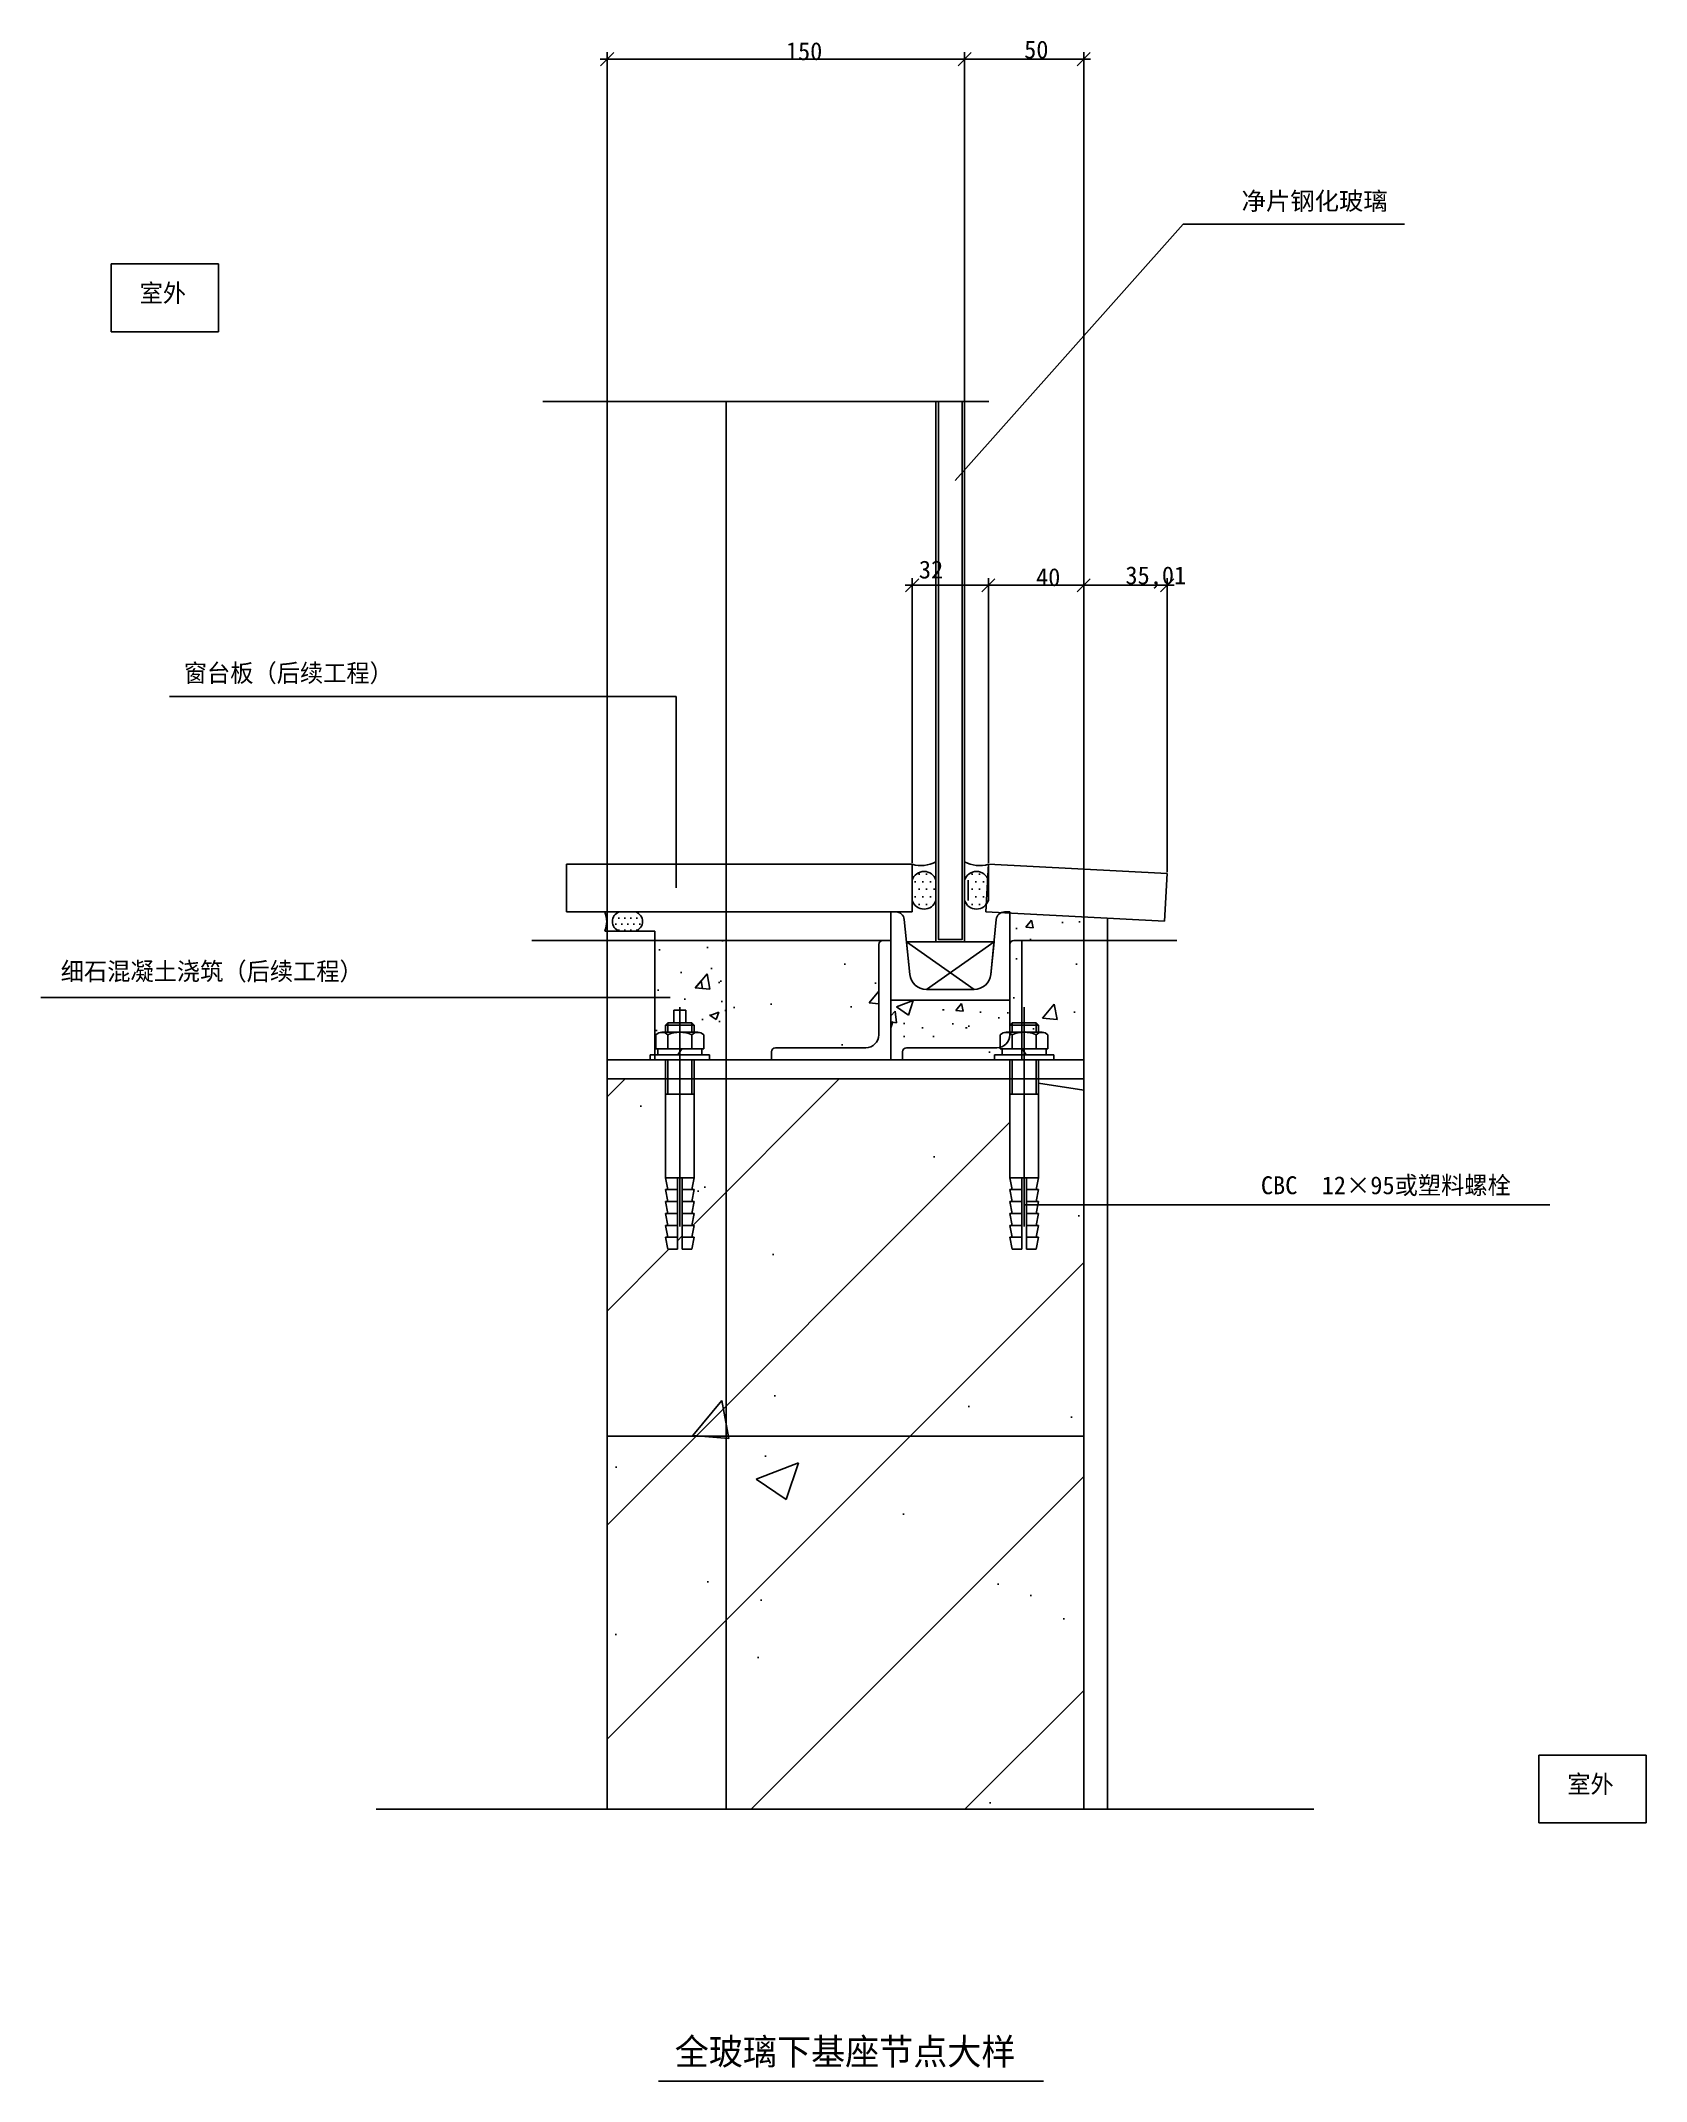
# Model space of a CAD drawing. Header units: metres. Extents: x 4129 to 4803, y 4043 to 4899.
import ezdxf

# ---------------------------------------------------------------- set-up
doc = ezdxf.new("R2010")
doc.units = ezdxf.units.M
doc.layers.add('0-DIM', color=7, linetype='Continuous')
doc.layers.add('MQC-5', color=7, linetype='Continuous')

# ---------------------------------------------------------------- blocks, each defined once
blk = doc.blocks.new('_ARCHTICK')
for p, q in [((0.53, 0), (-0.53, 0)), ((0, 0), (0, -0.54))]:
    blk.add_line(p, q)
at = {"color": 0, "linetype": 'ByBlock'}
blk.add_lwpolyline([(-0.5, -0.5), (0.5, 0.5)], dxfattribs=at)

msp = doc.modelspace()

# ---------------------------------------------------------------- hatches: boundary and pattern name
h = msp.add_hatch()
h.set_pattern_fill('DOTS', scale=2)
h.paths.add_polyline_path([(4504.49, 4547.3), (4504.49, 4538.72, -0.72), (4494.49, 4538.72), (4494.49, 4547.3, -0.72)])
h = msp.add_hatch()
h.set_pattern_fill('DOTS', scale=2)
h.paths.add_polyline_path([(4504.49, 4547.3), (4504.49, 4538.72, -0.72), (4494.49, 4538.72), (4494.49, 4547.3, -0.72)])
h = msp.add_hatch()
h.set_pattern_fill('DOTS', scale=2)
h.paths.add_polyline_path([(4526.49, 4547.3), (4526.49, 4538.72, -0.72), (4516.49, 4538.72), (4516.49, 4547.3, -0.72)])
h = msp.add_hatch()
h.set_pattern_fill('DOTS', scale=2)
h.paths.add_polyline_path([(4526.49, 4547.3), (4526.49, 4538.72, -0.72), (4516.49, 4538.72), (4516.49, 4547.3, -0.72)])
h = msp.add_hatch()
h.set_pattern_fill('DOTS', scale=1.6)
h.paths.add_polyline_path([(4371.58, 4533.92), (4378.44, 4533.92, -0.72), (4378.44, 4525.92), (4371.58, 4525.92, -0.72)])
h = msp.add_hatch()
h.set_pattern_fill('AR-CONC', scale=0.4)
h.paths.add_polyline_path([(4535.49, 4533.42), (4531.84, 4533.61, 0.27), (4529.8, 4530.77), (4527.49, 4507.72, -0.39), (4520.53, 4501.42), (4510.49, 4501.42), (4500.45, 4501.42, -0.39), (4493.48, 4507.72), (4492.11, 4521.42), (4491.18, 4530.77, 0.39), (4487.69, 4533.92), (4485.49, 4533.92), (4485.49, 4496.92), (4510.49, 4496.92), (4535.49, 4496.92)])
h.paths.add_polyline_path([(4416.49, 4521.92), (4386.49, 4521.92), (4386.49, 4473.92), (4387.79, 4473.92), (4387.79, 4476.42), (4386.97, 4476.42), (4386.97, 4482.42, -0.19), (4389.48, 4483.42), (4390.99, 4483.42), (4390.99, 4486.42), (4391.99, 4487.42), (4394.49, 4487.42), (4394.49, 4492.71), (4399.49, 4492.71), (4399.49, 4487.42), (4401.99, 4487.42), (4402.99, 4486.42), (4402.99, 4483.42), (4404.5, 4483.42, -0.19), (4407, 4482.42), (4407, 4476.42), (4406.19, 4476.42), (4406.19, 4473.92), (4409.49, 4473.92), (4409.49, 4471.92), (4416.49, 4471.92)])
h.paths.add_polyline_path([(4480.49, 4520.25, -0.41), (4482.15, 4521.92), (4416.49, 4521.92), (4416.49, 4471.92), (4435.49, 4471.92), (4435.49, 4475.25, -0.41), (4437.15, 4476.92), (4474.99, 4476.92, 0.41), (4480.49, 4482.42)])
h.paths.add_polyline_path([(4531.47, 4482.42, -0.19), (4533.98, 4483.42), (4549, 4483.42, -0.19), (4551.46, 4482.45), (4551.5, 4482.42), (4551.5, 4476.42), (4550.69, 4476.42), (4550.69, 4473.92), (4553.99, 4473.92), (4553.99, 4471.92), (4566.49, 4471.92), (4566.49, 4531.79), (4535.49, 4533.42), (4535.49, 4496.92), (4510.49, 4496.92), (4485.49, 4496.92), (4485.49, 4471.92), (4528.99, 4471.92), (4528.99, 4473.92), (4532.29, 4473.92), (4532.29, 4476.42), (4531.47, 4476.42)])
h = msp.add_hatch()
h.set_pattern_fill('AR-CONC', scale=0.2)
h.paths.add_polyline_path([(4386.49, 4521.92), (4386.49, 4473.92), (4387.79, 4473.92), (4387.79, 4476.42), (4386.97, 4476.42), (4386.97, 4482.42, -0.19), (4389.48, 4483.42), (4390.99, 4483.42), (4390.99, 4486.42), (4391.99, 4487.42), (4394.49, 4487.42), (4394.49, 4492.71), (4399.49, 4492.71), (4399.49, 4487.42), (4401.99, 4487.42), (4402.99, 4486.42), (4402.99, 4483.42), (4404.5, 4483.42, -0.19), (4407, 4482.42), (4407, 4476.42), (4406.19, 4476.42), (4406.19, 4473.92), (4409.49, 4473.92), (4409.49, 4471.92), (4416.49, 4471.92), (4416.49, 4521.92)])
h.paths.add_polyline_path([(4540.49, 4487.42), (4546.49, 4487.42), (4547.49, 4486.42), (4547.49, 4483.42), (4549, 4483.42, -0.19), (4551.5, 4482.42), (4551.5, 4476.42), (4550.69, 4476.42), (4550.69, 4473.92), (4553.99, 4473.92), (4553.99, 4471.92), (4566.49, 4471.92), (4566.49, 4521.92), (4540.49, 4521.92)])
h.paths.add_polyline_path([(4531.47, 4482.42, -0.19), (4533.98, 4483.42), (4549, 4483.42, -0.19), (4551.5, 4482.42), (4551.5, 4476.42), (4550.69, 4476.42), (4550.69, 4473.92), (4553.99, 4473.92), (4553.99, 4471.92), (4566.49, 4471.92), (4566.49, 4531.79), (4535.49, 4533.42), (4535.49, 4496.92), (4510.49, 4496.92), (4485.49, 4496.92), (4485.49, 4471.92), (4528.99, 4471.92), (4528.99, 4473.92), (4532.29, 4473.92), (4532.29, 4476.42), (4531.47, 4476.42)])
h = msp.add_hatch()
h.set_pattern_fill('AR-CONC')
h.paths.add_polyline_path([(4566.49, 4313.92), (4416.49, 4313.92), (4416.49, 4157.46), (4566.49, 4157.46)])
h.paths.add_polyline_path([(4416.49, 4313.92), (4366.49, 4313.92), (4366.49, 4157.46), (4416.49, 4157.46)])
h.paths.add_polyline_path([(4416.49, 4463.92), (4402.99, 4463.92), (4402.99, 4422.42), (4401.99, 4417.42), (4402.99, 4417.42), (4401.99, 4412.42), (4402.99, 4412.42), (4401.99, 4407.42), (4402.99, 4407.42), (4401.99, 4402.42), (4402.99, 4402.42), (4401.99, 4397.42), (4402.99, 4397.42), (4401.99, 4392.42), (4397.99, 4392.42), (4397.99, 4422.42), (4395.99, 4422.42), (4395.99, 4392.42), (4391.99, 4392.42), (4390.99, 4397.42), (4391.99, 4397.42), (4390.99, 4402.42), (4391.99, 4402.42), (4390.99, 4407.42), (4391.99, 4407.42), (4390.99, 4412.42), (4391.99, 4412.42), (4390.99, 4417.42), (4391.99, 4417.42), (4390.99, 4422.42), (4390.99, 4463.92), (4366.49, 4463.92), (4366.49, 4313.92), (4416.49, 4313.92)])
h.paths.add_polyline_path([(4566.49, 4411.04), (4547.21, 4411.04), (4546.49, 4407.42), (4547.49, 4407.42), (4546.49, 4402.42), (4547.49, 4402.42), (4546.49, 4397.42), (4547.49, 4397.42), (4546.49, 4392.42), (4542.49, 4392.42), (4542.49, 4411.04), (4541.49, 4411.04), (4541.49, 4422.42), (4540.49, 4422.42), (4540.49, 4392.42), (4536.49, 4392.42), (4535.49, 4397.42), (4536.49, 4397.42), (4535.49, 4402.42), (4536.49, 4402.42), (4535.49, 4407.42), (4536.49, 4407.42), (4535.49, 4412.42), (4536.49, 4412.42), (4535.49, 4417.42), (4536.49, 4417.42), (4535.49, 4422.42), (4535.49, 4463.92), (4416.49, 4463.92), (4416.49, 4313.92), (4566.49, 4313.92)])
h.paths.add_polyline_path([(4566.49, 4463.92), (4547.49, 4463.92), (4547.49, 4422.42), (4546.49, 4417.42), (4547.49, 4417.42), (4546.49, 4412.42), (4547.49, 4412.42), (4547.21, 4411.04), (4566.49, 4411.04)])
h = msp.add_hatch()
h.set_pattern_fill('ANSI31', scale=20)
h.paths.add_polyline_path([(4416.49, 4463.92), (4402.99, 4463.92), (4402.99, 4422.42), (4401.99, 4417.42), (4402.99, 4417.42), (4401.99, 4412.42), (4402.99, 4412.42), (4401.99, 4407.42), (4402.99, 4407.42), (4401.99, 4402.42), (4402.99, 4402.42), (4401.99, 4397.42), (4402.99, 4397.42), (4401.99, 4392.42), (4397.99, 4392.42), (4397.99, 4422.42), (4395.99, 4422.42), (4395.99, 4392.42), (4391.99, 4392.42), (4390.99, 4397.42), (4391.99, 4397.42), (4390.99, 4402.42), (4391.99, 4402.42), (4390.99, 4407.42), (4391.99, 4407.42), (4390.99, 4412.42), (4391.99, 4412.42), (4390.99, 4417.42), (4391.99, 4417.42), (4390.99, 4422.42), (4390.99, 4463.92), (4366.49, 4463.92), (4366.49, 4313.92), (4416.49, 4313.92)])
h.paths.add_polyline_path([(4566.49, 4411.04), (4547.21, 4411.04), (4546.49, 4407.42), (4547.49, 4407.42), (4546.49, 4402.42), (4547.49, 4402.42), (4546.49, 4397.42), (4547.49, 4397.42), (4546.49, 4392.42), (4542.49, 4392.42), (4542.49, 4411.04), (4541.49, 4411.04), (4541.49, 4422.42), (4540.49, 4422.42), (4540.49, 4392.42), (4536.49, 4392.42), (4535.49, 4397.42), (4536.49, 4397.42), (4535.49, 4402.42), (4536.49, 4402.42), (4535.49, 4407.42), (4536.49, 4407.42), (4535.49, 4412.42), (4536.49, 4412.42), (4535.49, 4417.42), (4536.49, 4417.42), (4535.49, 4422.42), (4535.49, 4463.92), (4416.49, 4463.92), (4416.49, 4313.92), (4566.49, 4313.92)])
h.paths.add_polyline_path([(4566.49, 4313.92), (4416.49, 4313.92), (4416.49, 4157.46), (4566.49, 4157.46)])
h.paths.add_polyline_path([(4416.49, 4313.92), (4366.49, 4313.92), (4366.49, 4157.46), (4416.49, 4157.46)])

# ---------------------------------------------------------------- linework, layer by layer
for p, q in [((4566.49, 4891.68), (4364.58, 4891.68)), ((4366.49, 4522.54), (4366.49, 4892.93)), ((4516.49, 4748.64), (4516.49, 4893.62)), ((4516.49, 4522.04), (4516.49, 4892.93)), ((4566.49, 4522.54), (4566.49, 4893.62)), ((4608.23, 4822.44), (4512.57, 4714.96)), ((4701.18, 4822.44), (4608.23, 4822.44)), ((4158.35, 4805.77), (4203.41, 4805.77)), ((4158.35, 4777.36), (4158.35, 4805.77)), ((4203.41, 4805.77), (4203.41, 4777.36)), ((4203.41, 4777.36), (4158.35, 4777.36)), ((4339.43, 4748.01), (4526.7, 4748.01)), ((4416.49, 4748.01), (4416.49, 4157.46)), ((4494.49, 4554.54), (4494.49, 4672.21)), ((4601.5, 4670.96), (4494.49, 4670.96)), ((4526.49, 4554.54), (4526.49, 4672.21)), ((4526.49, 4554.54), (4526.49, 4672.07)), ((4566.49, 4522.54), (4566.49, 4672.07)), ((4566.49, 4552.45), (4566.49, 4672.07)), ((4601.5, 4550.62), (4601.5, 4672.07)), ((4182.76, 4624.29), (4395.43, 4624.29)), ((4395.43, 4624.29), (4395.43, 4543.97)), ((4504.49, 4554.92), (4504.49, 4547.3)), ((4504.49, 4554.92), (4504.49, 4547.3)), ((4516.49, 4554.92), (4516.49, 4547.3)), ((4516.49, 4554.92), (4516.49, 4547.3)), ((4349.49, 4533.92), (4349.49, 4553.92)), ((4349.49, 4553.92), (4494.49, 4553.92)), ((4494.49, 4553.92), (4494.49, 4533.92)), ((4494.49, 4547.3), (4494.49, 4553.92)), ((4494.49, 4547.3), (4494.49, 4553.92)), ((4494.49, 4547.3), (4494.49, 4538.72)), ((4494.49, 4547.3), (4494.49, 4538.72)), ((4504.49, 4538.72), (4504.49, 4547.3)), ((4504.49, 4538.72), (4504.49, 4547.3)), ((4504.49, 4538.72), (4504.49, 4547.3)), ((4504.49, 4538.72), (4504.49, 4547.3)), ((4516.49, 4538.72), (4516.49, 4547.3)), ((4516.49, 4538.72), (4516.49, 4547.3)), ((4517.99, 4538.72), (4517.99, 4547.3)), ((4517.99, 4538.72), (4517.99, 4547.3)), ((4526.49, 4553.92), (4525.44, 4533.94)), ((4601.5, 4549.99), (4526.49, 4553.92)), ((4526.49, 4547.3), (4526.49, 4553.92)), ((4526.49, 4547.3), (4526.49, 4553.92)), ((4526.49, 4547.3), (4526.49, 4538.72)), ((4526.49, 4547.3), (4526.49, 4538.72)), ((4600.35, 4530.02), (4601.5, 4549.99)), ((4494.49, 4533.92), (4349.49, 4533.92)), ((4365.49, 4533.92), (4371.58, 4533.92)), ((4378.44, 4533.92), (4371.58, 4533.92)), ((4378.44, 4533.92), (4371.58, 4533.92)), ((4487.69, 4533.92), (4485.49, 4533.92)), ((4485.49, 4533.92), (4485.49, 4496.92)), ((4493.48, 4507.72), (4491.18, 4530.77)), ((4525.44, 4533.94), (4600.35, 4530.02)), ((4529.8, 4530.77), (4527.49, 4507.72)), ((4535.49, 4533.92), (4533.28, 4533.92)), ((4535.49, 4496.92), (4535.49, 4533.92)), ((4485.49, 4521.92), (4334.82, 4521.92)), ((4371.58, 4525.92), (4365.49, 4525.92)), ((4386.49, 4525.92), (4366.49, 4525.92)), ((4366.49, 4525.92), (4366.49, 4471.92)), ((4371.58, 4525.92), (4378.44, 4525.92)), ((4386.49, 4471.92), (4386.49, 4525.92)), ((4480.49, 4482.42), (4480.49, 4520.25)), ((4482.15, 4521.92), (4485.49, 4521.92)), ((4485.49, 4521.92), (4485.49, 4471.92)), ((4492.11, 4521.42), (4520.53, 4501.42)), ((4492.11, 4521.42), (4528.86, 4521.42)), ((4493.48, 4507.72), (4492.11, 4521.42)), ((4528.86, 4521.42), (4500.45, 4501.42)), ((4528.86, 4521.42), (4527.49, 4507.72)), ((4535.49, 4482.42), (4535.49, 4520.25)), ((4537.15, 4521.92), (4540.49, 4521.92)), ((4540.49, 4521.92), (4605.58, 4521.92)), ((4540.49, 4521.92), (4540.49, 4471.92)), ((4128.8, 4498), (4393, 4498)), ((4485.49, 4496.92), (4510.49, 4496.92)), ((4510.49, 4501.42), (4500.45, 4501.42)), ((4510.49, 4501.42), (4500.45, 4501.42)), ((4520.53, 4501.42), (4510.49, 4501.42)), ((4520.53, 4501.42), (4510.49, 4501.42)), ((4510.49, 4496.92), (4535.49, 4496.92)), ((4391.99, 4487.42), (4390.99, 4486.42)), ((4390.99, 4486.42), (4402.99, 4486.42)), ((4390.99, 4486.42), (4390.99, 4483.42)), ((4391.99, 4487.42), (4391.99, 4483.42)), ((4401.99, 4487.42), (4391.99, 4487.42)), ((4399.49, 4492.71), (4394.49, 4492.71)), ((4394.49, 4492.71), (4394.49, 4487.12)), ((4396.99, 4493.92), (4396.99, 4401.91)), ((4396.99, 4487.9, -43.08), (4396.99, 4487.9, 17.96)), ((4399.49, 4487.12), (4399.49, 4492.71)), ((4401.99, 4487.42), (4401.99, 4483.42)), ((4402.99, 4486.42), (4401.99, 4487.42)), ((4402.99, 4483.42), (4402.99, 4486.42)), ((4535.49, 4486.42), (4536.49, 4487.42)), ((4547.49, 4486.42), (4535.49, 4486.42)), ((4535.49, 4483.42), (4535.49, 4486.42)), ((4536.49, 4487.42), (4536.49, 4483.42)), ((4536.49, 4487.42), (4546.49, 4487.42)), ((4541.49, 4493.92), (4541.49, 4401.91)), ((4541.49, 4488.2, -43.08), (4541.49, 4488.2, 17.96)), ((4546.49, 4487.42), (4546.49, 4483.42)), ((4546.49, 4487.42), (4547.49, 4486.42)), ((4547.49, 4486.42), (4547.49, 4483.42)), ((4386.97, 4482.42), (4386.97, 4476.42)), ((4404.5, 4483.42), (4389.48, 4483.42)), ((4391.98, 4482.42), (4391.98, 4476.51)), ((4401.99, 4482.42), (4401.99, 4476.51)), ((4407, 4476.42), (4407, 4482.42)), ((4531.47, 4476.42), (4531.47, 4482.42)), ((4533.98, 4483.42), (4549, 4483.42)), ((4536.48, 4482.42), (4536.48, 4476.51)), ((4546.49, 4482.42), (4546.49, 4476.51)), ((4551.5, 4482.42), (4551.5, 4476.42)), ((4566.49, 4471.92), (4366.49, 4471.92)), ((4366.49, 4471.92), (4366.49, 4463.92)), ((4366.49, 4471.92), (4386.49, 4471.92)), ((4409.49, 4473.92), (4384.49, 4473.92)), ((4384.49, 4473.92), (4384.49, 4471.92)), ((4384.49, 4471.92), (4409.49, 4471.92)), ((4386.97, 4476.42), (4407, 4476.42)), ((4406.19, 4476.42), (4387.79, 4476.42)), ((4387.79, 4476.42), (4387.79, 4473.92)), ((4387.79, 4473.92), (4406.19, 4473.92)), ((4390.99, 4422.42), (4390.99, 4471.92)), ((4391.99, 4471.92), (4391.99, 4457.47)), ((4397.82, 4476.42), (4396.15, 4473.92)), ((4401.99, 4471.92), (4401.99, 4457.47)), ((4402.99, 4471.92), (4402.99, 4422.42)), ((4406.19, 4473.92), (4406.19, 4476.42)), ((4409.49, 4471.92), (4409.49, 4473.92)), ((4435.49, 4471.92), (4435.49, 4475.25)), ((4485.49, 4471.92), (4435.49, 4471.92)), ((4437.15, 4476.92), (4474.99, 4476.92)), ((4490.49, 4471.92), (4490.49, 4475.25)), ((4540.49, 4471.92), (4490.49, 4471.92)), ((4492.15, 4476.92), (4529.99, 4476.92)), ((4528.99, 4473.92), (4553.99, 4473.92)), ((4528.99, 4471.92), (4528.99, 4473.92)), ((4553.99, 4471.92), (4528.99, 4471.92)), ((4551.5, 4476.42), (4531.47, 4476.42)), ((4532.29, 4473.92), (4532.29, 4476.42)), ((4532.29, 4476.42), (4550.69, 4476.42)), ((4550.69, 4473.92), (4532.29, 4473.92)), ((4535.49, 4471.92), (4535.49, 4422.42)), ((4536.49, 4471.92), (4536.49, 4457.47)), ((4540.65, 4476.42), (4542.32, 4473.92)), ((4546.49, 4471.92), (4546.49, 4457.47)), ((4547.49, 4422.42), (4547.49, 4471.92)), ((4550.69, 4476.42), (4550.69, 4473.92)), ((4553.99, 4473.92), (4553.99, 4471.92)), ((4566.49, 4463.92), (4566.49, 4471.92)), ((4366.49, 4463.92), (4566.49, 4463.92)), ((4402.99, 4457.47), (4390.99, 4457.47)), ((4535.49, 4457.47), (4547.49, 4457.47)), ((4390.99, 4422.42), (4402.99, 4422.42)), ((4391.99, 4417.42), (4390.99, 4422.42)), ((4390.99, 4417.42), (4395.99, 4417.42)), ((4391.99, 4412.42), (4390.99, 4417.42)), ((4390.99, 4417.42), (4391.99, 4417.42)), ((4397.99, 4422.42), (4395.99, 4422.42)), ((4395.99, 4422.42), (4395.99, 4392.42)), ((4397.99, 4392.42), (4397.99, 4422.42)), ((4402.99, 4417.42), (4397.99, 4417.42)), ((4402.99, 4422.42), (4401.99, 4417.42)), ((4401.99, 4417.42), (4402.99, 4417.42)), ((4402.99, 4417.42), (4401.99, 4412.42)), ((4547.49, 4422.42), (4535.49, 4422.42)), ((4535.49, 4422.42), (4536.49, 4417.42)), ((4535.49, 4417.42), (4540.49, 4417.42)), ((4536.49, 4417.42), (4535.49, 4417.42)), ((4535.49, 4417.42), (4536.49, 4412.42)), ((4540.49, 4392.42), (4540.49, 4422.42)), ((4540.49, 4422.42), (4542.49, 4422.42)), ((4542.49, 4422.42), (4542.49, 4392.42)), ((4547.49, 4417.42), (4542.49, 4417.42)), ((4546.49, 4417.42), (4547.49, 4422.42)), ((4546.49, 4412.42), (4547.49, 4417.42)), ((4547.49, 4417.42), (4546.49, 4417.42)), ((4390.99, 4412.42), (4395.99, 4412.42)), ((4391.99, 4407.42), (4390.99, 4412.42)), ((4390.99, 4412.42), (4391.99, 4412.42)), ((4402.99, 4412.42), (4397.99, 4412.42)), ((4401.99, 4412.42), (4402.99, 4412.42)), ((4402.99, 4412.42), (4401.99, 4407.42)), ((4535.49, 4412.42), (4540.49, 4412.42)), ((4536.49, 4412.42), (4535.49, 4412.42)), ((4535.49, 4412.42), (4536.49, 4407.42)), ((4541.49, 4411.04), (4762.11, 4411.04)), ((4547.49, 4412.42), (4542.49, 4412.42)), ((4546.49, 4407.42), (4547.49, 4412.42)), ((4547.49, 4412.42), (4546.49, 4412.42)), ((4390.99, 4407.42), (4395.99, 4407.42)), ((4391.99, 4402.42), (4390.99, 4407.42)), ((4390.99, 4407.42), (4391.99, 4407.42)), ((4390.99, 4402.42), (4395.99, 4402.42)), ((4391.99, 4397.42), (4390.99, 4402.42)), ((4390.99, 4402.42), (4391.99, 4402.42)), ((4402.99, 4407.42), (4397.99, 4407.42)), ((4402.99, 4402.42), (4397.99, 4402.42)), ((4401.99, 4407.42), (4402.99, 4407.42)), ((4402.99, 4407.42), (4401.99, 4402.42)), ((4401.99, 4402.42), (4402.99, 4402.42)), ((4402.99, 4402.42), (4401.99, 4397.42)), ((4535.49, 4407.42), (4540.49, 4407.42)), ((4536.49, 4407.42), (4535.49, 4407.42)), ((4535.49, 4407.42), (4536.49, 4402.42)), ((4535.49, 4402.42), (4540.49, 4402.42)), ((4536.49, 4402.42), (4535.49, 4402.42)), ((4535.49, 4402.42), (4536.49, 4397.42)), ((4547.49, 4407.42), (4542.49, 4407.42)), ((4547.49, 4402.42), (4542.49, 4402.42)), ((4546.49, 4402.42), (4547.49, 4407.42)), ((4547.49, 4407.42), (4546.49, 4407.42)), ((4546.49, 4397.42), (4547.49, 4402.42)), ((4547.49, 4402.42), (4546.49, 4402.42)), ((4390.99, 4397.42), (4395.99, 4397.42)), ((4391.99, 4392.42), (4390.99, 4397.42)), ((4390.99, 4397.42), (4391.99, 4397.42)), ((4395.99, 4392.42), (4391.99, 4392.42)), ((4402.99, 4397.42), (4397.99, 4397.42)), ((4401.99, 4392.42), (4397.99, 4392.42)), ((4401.99, 4397.42), (4402.99, 4397.42)), ((4402.99, 4397.42), (4401.99, 4392.42)), ((4535.49, 4397.42), (4540.49, 4397.42)), ((4536.49, 4397.42), (4535.49, 4397.42)), ((4535.49, 4397.42), (4536.49, 4392.42)), ((4536.49, 4392.42), (4540.49, 4392.42)), ((4547.49, 4397.42), (4542.49, 4397.42)), ((4542.49, 4392.42), (4546.49, 4392.42)), ((4546.49, 4392.42), (4547.49, 4397.42)), ((4547.49, 4397.42), (4546.49, 4397.42)), ((4366.49, 4313.92), (4566.49, 4313.92)), ((4757.49, 4180.22), (4802.56, 4180.22)), ((4757.49, 4151.8), (4757.49, 4180.22)), ((4802.56, 4180.22), (4802.56, 4151.8)), ((4269.56, 4157.46), (4663.06, 4157.46)), ((4802.56, 4151.8), (4757.49, 4151.8)), ((4388.09, 4043.38), (4549.57, 4043.38))]:
    msp.add_line(p, q)
for centre, radius, start, end in [((4498.28, 4566.48), 13.12, 253.2, 298.22), ((4498.28, 4566.48), 13.12, 253.2, 298.22), ((4522.69, 4566.48), 13.12, 241.78, 286.8), ((4522.69, 4566.48), 13.12, 241.78, 286.8), ((4499.49, 4545.64), 5.27, 18.43, 161.57), ((4499.49, 4545.64), 5.27, 18.43, 161.57), ((4499.49, 4545.64), 5.27, 18.43, 161.57), ((4499.49, 4545.64), 5.27, 18.43, 161.57), ((4521.49, 4545.64), 5.27, 18.43, 161.57), ((4521.49, 4545.64), 5.27, 18.43, 161.57), ((4521.49, 4545.64), 5.27, 18.43, 161.57), ((4521.49, 4545.64), 5.27, 18.43, 161.57), ((4499.49, 4540.39), 5.27, 198.43, 341.57), ((4499.49, 4540.39), 5.27, 198.43, 341.57), ((4521.49, 4540.39), 5.27, 198.43, 341.57), ((4521.49, 4540.39), 5.27, 198.43, 341.57), ((4355.89, 4529.92), 10.4, 337.38, 22.62), ((4372.91, 4529.92), 4.22, 108.43, 251.57), ((4372.91, 4529.92), 4.22, 108.43, 251.57), ((4377.11, 4529.92), 4.22, 288.43, 71.57), ((4487.69, 4530.42), 3.5, 5.71, 90), ((4533.28, 4530.42), 3.5, 90, 174.29), ((4482.15, 4520.25), 1.67, 90, 180), ((4537.15, 4520.25), 1.67, 90, 180), ((4500.45, 4508.42), 7, 185.71, 270), ((4500.45, 4508.42), 7, 185.71, 270), ((4520.53, 4508.42), 7, 270, 354.29), ((4520.53, 4508.42), 7, 270, 354.29), ((4389.48, 4479.78), 3.63, 46.46, 133.54), ((4396.99, 4470.38), 13.04, 67.41, 112.59), ((4404.5, 4479.78), 3.63, 46.46, 133.54), ((4474.99, 4482.42), 5.5, 270, 0), ((4529.99, 4482.42), 5.5, 270, 0), ((4533.98, 4479.78), 3.63, 46.46, 133.54), ((4541.49, 4470.38), 13.04, 67.41, 112.59), ((4549, 4479.78), 3.63, 46.46, 133.54), ((4437.15, 4475.25), 1.67, 90, 180), ((4492.15, 4475.25), 1.67, 90, 180)]:
    msp.add_arc(centre, radius, start, end)
at = {"layer": 'MQC-5'}
for p, q in [((4566.49, 4531.79), (4566.49, 4157.46)), ((4576.49, 4531.27), (4576.49, 4157.46)), ((4566.49, 4463.92), (4366.49, 4463.92)), ((4366.49, 4463.92), (4366.49, 4157.46)), ((4566.49, 4157.46), (4566.49, 4463.92))]:
    msp.add_line(p, q, dxfattribs=at)
for points in [[(4516.49, 4748.01), (4516.49, 4521.42), (4504.49, 4521.42), (4504.49, 4748.01)], [(4515.49, 4748.01), (4515.49, 4522.42), (4505.49, 4522.42), (4505.49, 4748.01)]]:
    msp.add_lwpolyline(points, dxfattribs=at)

# ---------------------------------------------------------------- block references
at = {"layer": '0-DIM', "xscale": 5.5, "yscale": 5.5, "zscale": 5.5, "rotation": 180}
for p in [(4366.49, 4891.68), (4516.49, 4891.68), (4566.49, 4891.68), (4494.49, 4670.96), (4526.49, 4670.96), (4566.49, 4670.96), (4601.5, 4670.96)]:
    msp.add_blockref('_ARCHTICK', p, dxfattribs=at)

# ---------------------------------------------------------------- texts
for s, height, p in [('CBC  12×95或塑料螺栓', 7.5, (4640.85, 4415.5)), ('全玻璃下基座节点大样', 11, (4394.86, 4050.28))]:
    msp.add_text(s, height=height).set_placement(p)
at = {"char_height": 7.5, "attachment_point": 1}
for s, insert in [('150', (4441.49, 4898.8)), ('50', (4541.49, 4899.48)), ('{\\f宋体|b0|i0|c134|p2;净片钢化玻璃}', (4632.72, 4835.92)), ('室外', (4170.27, 4797.32)), ('32', (4497.31, 4681.32)), ('40', (4546.49, 4678.14)), ('35,01', (4583.99, 4678.89)), ('窗台板（后续工程）', (4188.8, 4637.9)), ('细石混凝土浇筑（后续工程）', (4137.17, 4512.76)), ('室外', (4769.41, 4171.76))]:
    msp.add_mtext(s, dxfattribs=dict(at, insert=insert))

doc.saveas('drawing.dxf')
